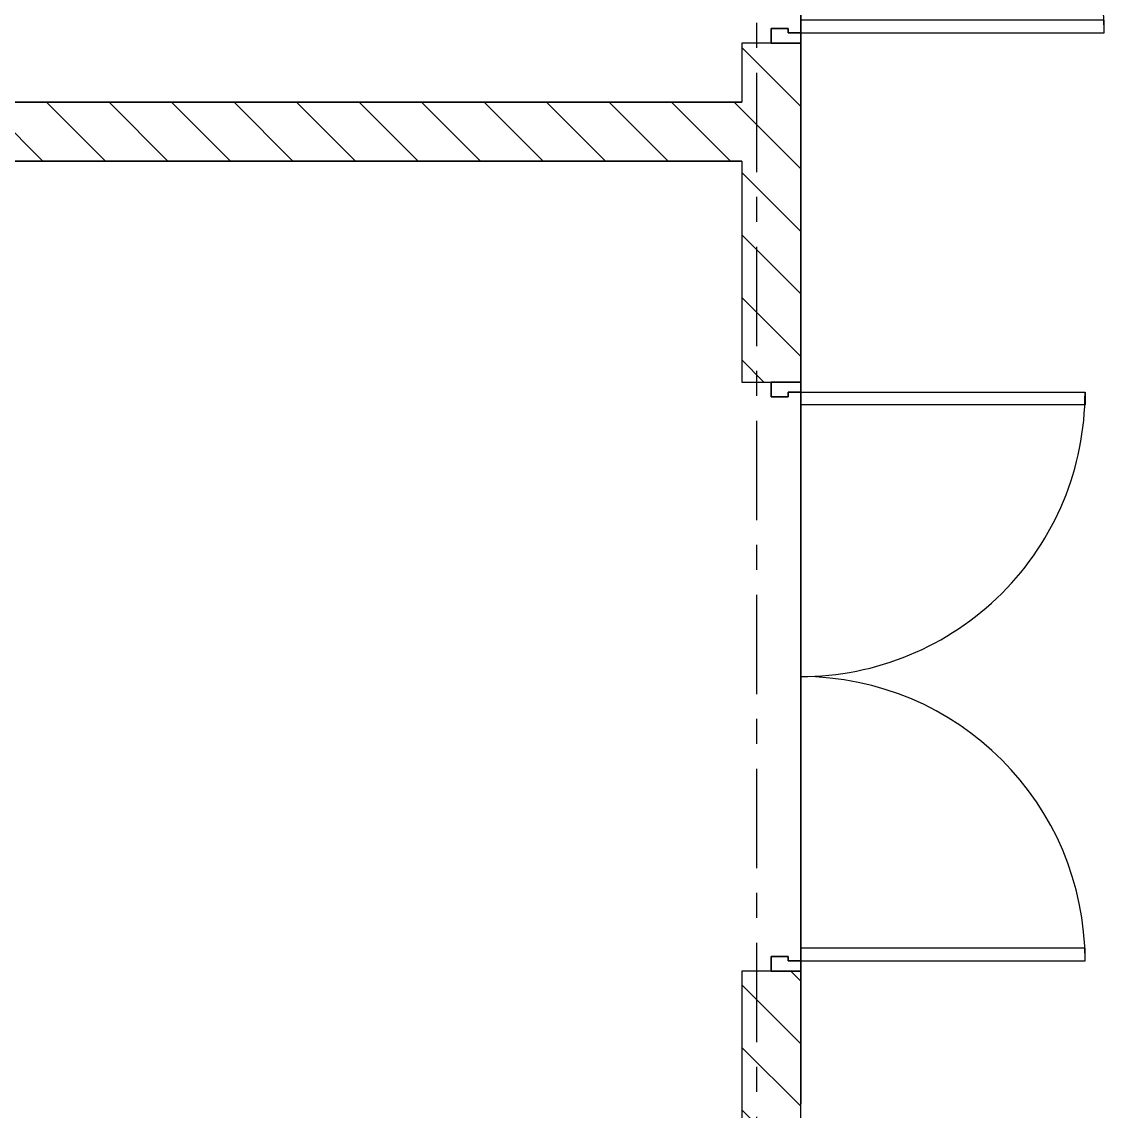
# Model space of a CAD drawing. Header units: millimetres. Extents: x -25371 to 2282244, y -90657 to 147824.
# Drawn here: x 2097954 to 2101628, y 39391 to 43089 of the extents above; entities that cross this region are included whole.
import ezdxf
from ezdxf.enums import TextEntityAlignment as Align

# ---------------------------------------------------------------- set-up
doc = ezdxf.new("R2010")
doc.units = ezdxf.units.MM
doc.linetypes.add('CENTER', pattern=[50.8, 31.75, -6.35, 6.35, -6.35])
doc.linetypes.add('TA_GL_000.90000', pattern=[2.475, 0.9, -0.225, 0.225, -0.225, 0.9])
for name, color, linetype in [('000 - 0_SYM_DWG_GRIDLINE_MAIN_COLOR_251', 7, 'Continuous'), ('000 - 0_SYM_DWG_SLOPE-SYM_TEXT_COLOR_3', 7, 'Continuous'), ('000 - EXISTING_BUILDING_MAIN_COLOR_1', 7, 'Continuous'), ('000 - EXISTING_BUILDING_MAIN_COLOR_251', 7, 'Continuous'), ('000 - GRID', 7, 'CENTER')]:
    doc.layers.add(name, color=color, linetype=linetype)
doc.styles.add('Arial', font='arial.ttf', dxfattribs={"height": 300})
doc.styles.add('TA', font='', dxfattribs={"height": 4.5})
doc.styles.get('TA').set_extended_font_data('Cordia New')
pattern_1 = [(45, (-24258.22, 8816.59), (-106.066, 106.066), [])]

# ---------------------------------------------------------------- blocks, each defined once
blk = doc.blocks.new('DPA_DR-SG-SW - D4_1100x2150 mm-5440963-2505-01 EGRESS LEVEL PLAN')
at = {"layer": '000 - EXISTING_BUILDING_MAIN_COLOR_251', "color": 7}
for p, q in [((472, 1136.35), (472, 106.35)), ((515, 1136.35), (472, 1136.35)), ((515, 106.35), (515, 1136.35)), ((-515, 106.35), (-550, 106.35)), ((-550, 106.35), (-550, 6.35)), ((-515, 63.35), (-515, 106.35)), ((472, 106.35), (515, 106.35)), ((515, 106.35), (515, 63.35)), ((550, 106.35), (515, 106.35)), ((550, 6.35), (550, 106.35)), ((-500, 63.35), (-515, 63.35)), ((-500, 6.35), (-500, 63.35)), ((515, 63.35), (500, 63.35)), ((500, 63.35), (500, 6.35)), ((-550, 6.35), (-500, 6.35)), ((500, 6.35), (550, 6.35))]:
    blk.add_line(p, q, dxfattribs=at)
at = {"layer": '000 - EXISTING_BUILDING_MAIN_COLOR_251', "color": 7, "lineweight": 35}
for p, q in [((-550, 6.35), (-550, 106.35)), ((-550, 106.35), (-515, 106.35)), ((-515, 106.35), (-515, 63.35)), ((515, 63.35), (515, 106.35)), ((515, 106.35), (550, 106.35)), ((550, 106.35), (550, 6.35)), ((-515, 63.35), (-500, 63.35)), ((-500, 63.35), (-500, 6.35)), ((500, 6.35), (500, 63.35)), ((500, 63.35), (515, 63.35)), ((-500, 6.35), (-550, 6.35)), ((550, 6.35), (500, 6.35))]:
    blk.add_line(p, q, dxfattribs=at)
at = {"layer": '000 - EXISTING_BUILDING_MAIN_COLOR_251', "color": 7}
blk.add_arc((515, 106.35), 1030, 90, 180, dxfattribs=at)
blk = doc.blocks.new('DPA_DR-DB-SW1 - D28_2000x2550 mm-V48-2505-01 EGRESS LEVEL PLAN')
at = {"layer": '000 - EXISTING_BUILDING_MAIN_COLOR_251', "color": 7}
for p, q in [((-965, 1071.35), (-922, 1071.35)), ((-965, 106.35), (-965, 1071.35)), ((-922, 1071.35), (-922, 106.35)), ((922, 1071.35), (922, 106.35)), ((965, 1071.35), (922, 1071.35)), ((965, 106.35), (965, 1071.35)), ((-965, 106.35), (-1000, 106.35)), ((-1000, 106.35), (-1000, 6.35)), ((-922, 106.35), (-965, 106.35)), ((-965, 63.35), (-965, 106.35)), ((922, 106.35), (965, 106.35)), ((965, 106.35), (965, 63.35)), ((1000, 106.35), (965, 106.35)), ((1000, 6.35), (1000, 106.35)), ((-950, 63.35), (-965, 63.35)), ((-950, 6.35), (-950, 63.35)), ((965, 63.35), (950, 63.35)), ((950, 63.35), (950, 6.35)), ((-1000, 6.35), (-950, 6.35)), ((950, 6.35), (1000, 6.35))]:
    blk.add_line(p, q, dxfattribs=at)
at = {"layer": '000 - EXISTING_BUILDING_MAIN_COLOR_251', "color": 7, "lineweight": 35}
for p, q in [((-1000, 6.35), (-1000, 106.35)), ((-1000, 106.35), (-965, 106.35)), ((-965, 106.35), (-965, 63.35)), ((965, 63.35), (965, 106.35)), ((965, 106.35), (1000, 106.35)), ((1000, 106.35), (1000, 6.35)), ((-965, 63.35), (-950, 63.35)), ((-950, 63.35), (-950, 6.35)), ((950, 6.35), (950, 63.35)), ((950, 63.35), (965, 63.35)), ((-950, 6.35), (-1000, 6.35)), ((1000, 6.35), (950, 6.35))]:
    blk.add_line(p, q, dxfattribs=at)
at = {"layer": '000 - EXISTING_BUILDING_MAIN_COLOR_251', "color": 7}
for centre, start, end in [((-965, 106.35), 360, 90), ((965, 106.35), 90, 180)]:
    blk.add_arc(centre, 965, start, end, dxfattribs=at)
blk = doc.blocks.new('A$C4b8f3cd2')
at = {"layer": '000 - EXISTING_BUILDING_MAIN_COLOR_251', "lineweight": 9}
h = blk.add_hatch(dxfattribs=at)
h.set_pattern_fill('FP_3', style=0, pattern_type=2)
h.set_pattern_definition(pattern_1)
h.paths.add_polyline_path([(3399.8, 3350), (3599.8, 3350), (3599.8, 9050), (3399.8, 9050), (3399.8, 3450)])
h = blk.add_hatch(dxfattribs=at)
h.set_pattern_fill('FP_3', style=0, pattern_type=2)
h.set_pattern_definition(pattern_1)
h.paths.add_polyline_path([(-8003.5, 3150), (-7950, 3150), (-7950, 3350), (-8050, 3350), (-8050, 3150)])
h.paths.add_polyline_path([(-5950, 3150), (-5850, 3150), (-5850, 3350), (-5950, 3350), (-5950, 3193)])
h.paths.add_polyline_path([(-8525, 3150), (-8350, 3150.1), (-8350, 3350), (-8525, 3350), (-8525, 3250)])
h.paths.add_polyline_path([(-5400, 3150), (-5400, 3350), (-5550, 3350), (-5550, 3150)])
h.paths.add_polyline_path([(-12314.5, 3150), (-11675, 3150), (-11675, 3350), (-12253.1, 3350), (-12253.1, 3150.1), (-12314.3, 3150.1)])
h.paths.add_polyline_path([(-2208.3, 3150), (-150, 3150), (-150, 3350), (-3400, 3350), (-3400, 3150)])
h.paths.add_polyline_path([(6499.5, 3150), (6499.5, 3150), (6499.5, 3350), (4899.8, 3350), (4899.8, 3150), (6056.9, 3150)])
h.paths.add_polyline_path([(6849.5, 3150), (6849.5, 3350), (6799.5, 3350), (6799.5, 3150)])
h.paths.add_polyline_path([(650, 3150), (650, 3350), (150, 3350), (150, 3150), (650, 3150)])
h.paths.add_polyline_path([(3399.8, 3150), (3799.8, 3150), (3799.8, 3350), (2650, 3350), (2650, 3150)])
at = {"layer": '000 - EXISTING_BUILDING_MAIN_COLOR_1', "color": 7}
for p, q in [((3399.8, 3350), (3399.8, 12050)), ((3399.8, 9050), (3399.8, 3350)), ((3599.8, 3350), (3599.8, 9050)), ((3599.8, 9050), (3599.8, 3350)), ((650, 3350), (150, 3350)), ((650, 3250), (650, 3350)), ((650, 3150), (650, 3350)), ((3399.8, 3350), (2650, 3350)), ((2650, 3350), (2650, 3250)), ((2650, 3350), (2650, 3150)), ((3799.8, 3350), (3599.8, 3350)), ((3799.8, 3250), (3799.8, 3350)), ((3799.8, 3150), (3799.8, 3350)), ((650, 3150), (650, 3250)), ((2650, 3250), (2650, 3150)), ((3799.8, 3150), (3799.8, 3250)), ((-3400, 3150), (650, 3150)), ((6472, 3150), (199.5, 3150)), ((199.5, 3150), (6472, 3150)), ((2650, 3150), (3799.8, 3150))]:
    blk.add_line(p, q, dxfattribs=at)
at = {"layer": '000 - EXISTING_BUILDING_MAIN_COLOR_251', "color": 7, "rotation": 180}
for name, p in [('DPA_DR-DB-SW1 - D28_2000x2550 mm-V48-2505-01 EGRESS LEVEL PLAN', (1650, 3256.3)), ('DPA_DR-SG-SW - D4_1100x2150 mm-5440963-2505-01 EGRESS LEVEL PLAN', (4349.8, 3256.3))]:
    blk.add_blockref(name, p, dxfattribs=at)
blk = doc.blocks.new('*U334')
at = {"layer": '000 - 0_SYM_DWG_GRIDLINE_MAIN_COLOR_251', "color": 7, "linetype": 'ByBlock', "ltscale": 5}
blk.add_line((2, 0), (-340.667, 0), dxfattribs=at)
at = {"color": 7, "style": 'TA', "flags": 1}
blk.add_attdef('LOCATION', (6, -6), '', height=4.5, rotation=270, dxfattribs=at)
at = {"layer": '000 - 0_SYM_DWG_SLOPE-SYM_TEXT_COLOR_3', "color": 7, "style": 'Arial'}
blk.add_attdef('GRID-HEAD', text='', height=4, rotation=360, dxfattribs=at).set_placement((21.736, 0), align=Align.MIDDLE_CENTER)
blk = doc.blocks.new('C-1-VS01_REV00_20260615-121114_LOPF_DIMS')
at = {"layer": '000 - GRID', "color": 7, "linetype": 'TA_GL_000.90000', "xscale": 75, "yscale": 75, "zscale": 75}
blk.add_blockref('*U334', (13000, 3300), dxfattribs=at)

msp = doc.modelspace()

# ---------------------------------------------------------------- block references
at = {"color": 7, "rotation": 89.99999999999999}
for name in ['C-1-VS01_REV00_20260615-121114_LOPF_DIMS', 'A$C4b8f3cd2']:
    msp.add_blockref(name, (2103748.229, 39215.793), dxfattribs=at)

doc.saveas('drawing.dxf')
